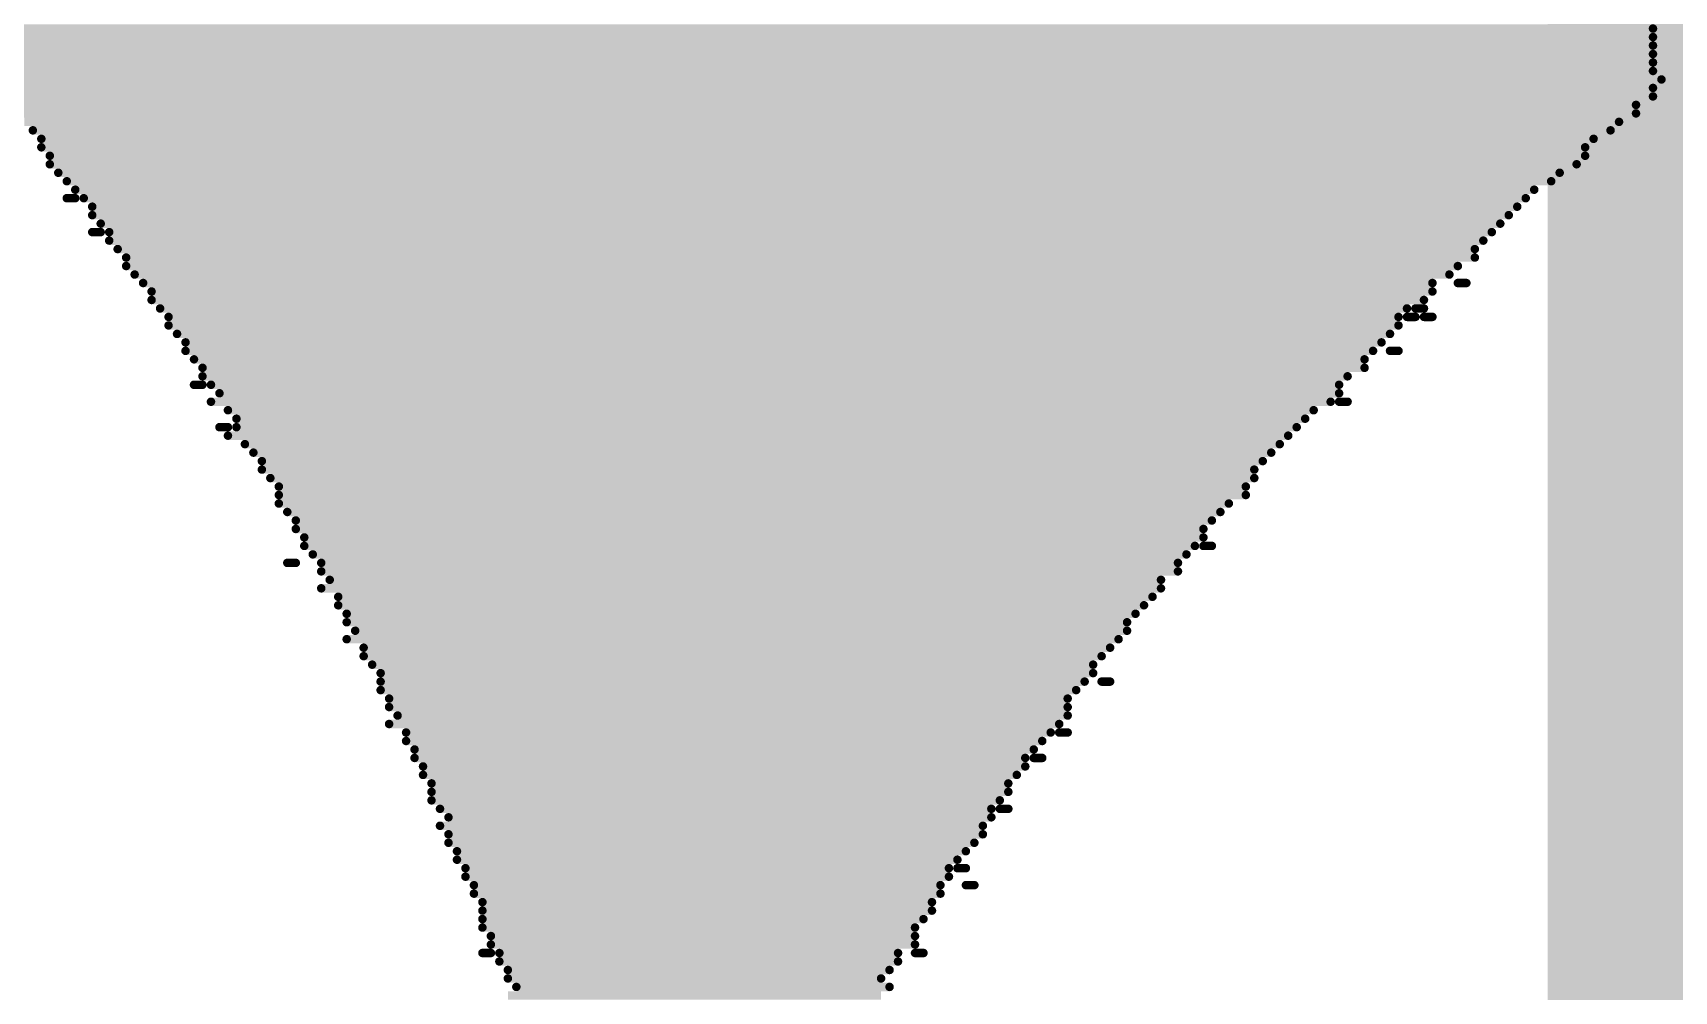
# Model space of a CAD drawing. Header units: inches. Extents: x 0 to 446, y -21 to 70.
# Drawn here: x 24.569 to 29.484, y 51.19 to 54.06 of the extents above; entities that cross this region are included whole.
import ezdxf

# ---------------------------------------------------------------- set-up
doc = ezdxf.new("R2010")
doc.units = ezdxf.units.IN
doc.layers.add('Bottom Overlay', color=54, linetype='Continuous')
doc.layers.add('Top Layer', color=1, linetype='Continuous')

msp = doc.modelspace()

# ---------------------------------------------------------------- hatches: boundary and pattern name
at = {"layer": 'Top Layer'}
for points in [[(29.1058, 54.4981), (29.1058, 53.3043), (69.5414, 53.3043), (69.5414, 54.4981)], [(29.1554, 37.9627), (34.1841, 37.9627), (34.1841, 53.9139), (29.1554, 53.9139)], [(29.1058, 9.7687), (31.7462, 9.7687), (31.7462, 53.5218), (29.1058, 53.5218)]]:
    msp.add_hatch(color=1, dxfattribs=at).paths.add_polyline_path(points)

# ---------------------------------------------------------------- linework, layer by layer
at = {"layer": 'Bottom Overlay'}
for points in [[(24.3154, 54.0727, 0.0254, 0.0254, 0), (29.4208, 54.0727, 0.0254, 0.0254, 0)], [(24.3154, 54.0473, 0.0254, 0.0254, 0), (29.4208, 54.0473, 0.0254, 0.0254, 0)], [(24.3408, 54.0219, 0.0254, 0.0254, 0), (29.4208, 54.0219, 0.0254, 0.0254, 0)], [(24.3662, 53.9965, 0.0254, 0.0254, 0), (29.4208, 53.9965, 0.0254, 0.0254, 0)], [(24.3916, 53.9711, 0.0254, 0.0254, 0), (29.4208, 53.9711, 0.0254, 0.0254, 0)], [(24.417, 53.9457, 0.0254, 0.0254, 0), (29.4208, 53.9457, 0.0254, 0.0254, 0)], [(24.4424, 53.9203, 0.0254, 0.0254, 0), (29.4462, 53.9203, 0.0254, 0.0254, 0)], [(24.4424, 53.8949, 0.0254, 0.0254, 0), (29.4208, 53.8949, 0.0254, 0.0254, 0)], [(24.4678, 53.8695, 0.0254, 0.0254, 0), (29.4208, 53.8695, 0.0254, 0.0254, 0)], [(24.4932, 53.8441, 0.0254, 0.0254, 0), (29.37, 53.8441, 0.0254, 0.0254, 0)], [(24.5186, 53.8187, 0.0254, 0.0254, 0), (29.37, 53.8187, 0.0254, 0.0254, 0)], [(24.544, 53.7933, 0.0254, 0.0254, 0), (29.3192, 53.7933, 0.0254, 0.0254, 0)], [(24.5694, 53.7679, 0.0254, 0.0254, 0), (29.2938, 53.7679, 0.0254, 0.0254, 0)], [(24.5948, 53.7425, 0.0254, 0.0254, 0), (29.243, 53.7425, 0.0254, 0.0254, 0)], [(24.5948, 53.7171, 0.0254, 0.0254, 0), (29.2176, 53.7171, 0.0254, 0.0254, 0)], [(24.6202, 53.6917, 0.0254, 0.0254, 0), (29.2176, 53.6917, 0.0254, 0.0254, 0)], [(24.6202, 53.6663, 0.0254, 0.0254, 0), (29.1922, 53.6663, 0.0254, 0.0254, 0)], [(24.6456, 53.6409, 0.0254, 0.0254, 0), (29.1414, 53.6409, 0.0254, 0.0254, 0)], [(24.671, 53.6155, 0.0254, 0.0254, 0), (29.116, 53.6155, 0.0254, 0.0254, 0)], [(24.671, 53.5647, 0.0254, 0.0254, 0), (24.6964, 53.5647, 0.0254, 0.0254, 0)], [(24.6964, 53.5901, 0.0254, 0.0254, 0), (29.0652, 53.5901, 0.0254, 0.0254, 0)], [(24.7218, 53.5647, 0.0254, 0.0254, 0), (29.0398, 53.5647, 0.0254, 0.0254, 0)], [(24.7472, 53.5393, 0.0254, 0.0254, 0), (29.0144, 53.5393, 0.0254, 0.0254, 0)], [(24.7472, 53.5139, 0.0254, 0.0254, 0), (28.989, 53.5139, 0.0254, 0.0254, 0)], [(24.7472, 53.4631, 0.0254, 0.0254, 0), (24.7726, 53.4631, 0.0254, 0.0254, 0)], [(24.7726, 53.4885, 0.0254, 0.0254, 0), (28.9636, 53.4885, 0.0254, 0.0254, 0)], [(24.798, 53.4631, 0.0254, 0.0254, 0), (28.9382, 53.4631, 0.0254, 0.0254, 0)], [(24.798, 53.4377, 0.0254, 0.0254, 0), (28.9128, 53.4377, 0.0254, 0.0254, 0)], [(24.8234, 53.4123, 0.0254, 0.0254, 0), (28.8874, 53.4123, 0.0254, 0.0254, 0)], [(24.8488, 53.3869, 0.0254, 0.0254, 0), (28.8874, 53.3869, 0.0254, 0.0254, 0)], [(24.8488, 53.3615, 0.0254, 0.0254, 0), (28.8366, 53.3615, 0.0254, 0.0254, 0)], [(24.8742, 53.3361, 0.0254, 0.0254, 0), (28.8112, 53.3361, 0.0254, 0.0254, 0)], [(24.8996, 53.3107, 0.0254, 0.0254, 0), (28.7604, 53.3107, 0.0254, 0.0254, 0)], [(24.925, 53.2853, 0.0254, 0.0254, 0), (28.7604, 53.2853, 0.0254, 0.0254, 0)], [(28.8366, 53.3107, 0.0254, 0.0254, 0), (28.862, 53.3107, 0.0254, 0.0254, 0)], [(24.925, 53.2599, 0.0254, 0.0254, 0), (28.735, 53.2599, 0.0254, 0.0254, 0)], [(24.9504, 53.2345, 0.0254, 0.0254, 0), (28.6842, 53.2345, 0.0254, 0.0254, 0)], [(28.7096, 53.2345, 0.0254, 0.0254, 0), (28.735, 53.2345, 0.0254, 0.0254, 0)], [(24.9758, 53.2091, 0.0254, 0.0254, 0), (28.6588, 53.2091, 0.0254, 0.0254, 0)], [(24.9758, 53.1837, 0.0254, 0.0254, 0), (28.6588, 53.1837, 0.0254, 0.0254, 0)], [(28.6842, 53.2091, 0.0254, 0.0254, 0), (28.7096, 53.2091, 0.0254, 0.0254, 0)], [(28.735, 53.2091, 0.0254, 0.0254, 0), (28.7604, 53.2091, 0.0254, 0.0254, 0)], [(25.0012, 53.1583, 0.0254, 0.0254, 0), (28.6334, 53.1583, 0.0254, 0.0254, 0)], [(25.0266, 53.1329, 0.0254, 0.0254, 0), (28.608, 53.1329, 0.0254, 0.0254, 0)], [(25.0266, 53.1075, 0.0254, 0.0254, 0), (28.5826, 53.1075, 0.0254, 0.0254, 0)], [(25.052, 53.0821, 0.0254, 0.0254, 0), (28.5572, 53.0821, 0.0254, 0.0254, 0)], [(28.6334, 53.1075, 0.0254, 0.0254, 0), (28.6588, 53.1075, 0.0254, 0.0254, 0)], [(25.0774, 53.0567, 0.0254, 0.0254, 0), (28.5572, 53.0567, 0.0254, 0.0254, 0)], [(25.0774, 53.0313, 0.0254, 0.0254, 0), (28.5064, 53.0313, 0.0254, 0.0254, 0)], [(25.052, 53.0059, 0.0254, 0.0254, 0), (25.0774, 53.0059, 0.0254, 0.0254, 0)], [(25.1028, 53.0059, 0.0254, 0.0254, 0), (28.481, 53.0059, 0.0254, 0.0254, 0)], [(25.1282, 52.9805, 0.0254, 0.0254, 0), (28.481, 52.9805, 0.0254, 0.0254, 0)], [(25.1028, 52.9551, 0.0254, 0.0254, 0), (28.4556, 52.9551, 0.0254, 0.0254, 0)], [(25.1536, 52.9297, 0.0254, 0.0254, 0), (28.4048, 52.9297, 0.0254, 0.0254, 0)], [(28.481, 52.9551, 0.0254, 0.0254, 0), (28.5064, 52.9551, 0.0254, 0.0254, 0)], [(25.1282, 52.8789, 0.0254, 0.0254, 0), (25.1536, 52.8789, 0.0254, 0.0254, 0)], [(25.179, 52.9043, 0.0254, 0.0254, 0), (28.3794, 52.9043, 0.0254, 0.0254, 0)], [(25.179, 52.8789, 0.0254, 0.0254, 0), (28.354, 52.8789, 0.0254, 0.0254, 0)], [(25.1536, 52.8535, 0.0254, 0.0254, 0), (28.3286, 52.8535, 0.0254, 0.0254, 0)], [(25.2044, 52.8281, 0.0254, 0.0254, 0), (28.3032, 52.8281, 0.0254, 0.0254, 0)], [(25.2298, 52.8027, 0.0254, 0.0254, 0), (28.2778, 52.8027, 0.0254, 0.0254, 0)], [(25.2552, 52.7773, 0.0254, 0.0254, 0), (28.2524, 52.7773, 0.0254, 0.0254, 0)], [(25.2552, 52.7519, 0.0254, 0.0254, 0), (28.227, 52.7519, 0.0254, 0.0254, 0)], [(25.2806, 52.7265, 0.0254, 0.0254, 0), (28.227, 52.7265, 0.0254, 0.0254, 0)], [(25.306, 52.7011, 0.0254, 0.0254, 0), (28.2016, 52.7011, 0.0254, 0.0254, 0)], [(25.306, 52.6757, 0.0254, 0.0254, 0), (28.2016, 52.6757, 0.0254, 0.0254, 0)], [(25.306, 52.6503, 0.0254, 0.0254, 0), (28.1508, 52.6503, 0.0254, 0.0254, 0)], [(25.3314, 52.6249, 0.0254, 0.0254, 0), (28.1254, 52.6249, 0.0254, 0.0254, 0)], [(25.3568, 52.5995, 0.0254, 0.0254, 0), (28.1, 52.5995, 0.0254, 0.0254, 0)], [(25.3568, 52.5741, 0.0254, 0.0254, 0), (28.0746, 52.5741, 0.0254, 0.0254, 0)], [(25.3822, 52.5487, 0.0254, 0.0254, 0), (28.0746, 52.5487, 0.0254, 0.0254, 0)], [(25.3822, 52.5233, 0.0254, 0.0254, 0), (28.0492, 52.5233, 0.0254, 0.0254, 0)], [(25.4076, 52.4979, 0.0254, 0.0254, 0), (28.0238, 52.4979, 0.0254, 0.0254, 0)], [(28.0746, 52.5233, 0.0254, 0.0254, 0), (28.1, 52.5233, 0.0254, 0.0254, 0)], [(25.3314, 52.4725, 0.0254, 0.0254, 0), (25.3568, 52.4725, 0.0254, 0.0254, 0)], [(25.433, 52.4725, 0.0254, 0.0254, 0), (27.9984, 52.4725, 0.0254, 0.0254, 0)], [(25.433, 52.4471, 0.0254, 0.0254, 0), (27.9984, 52.4471, 0.0254, 0.0254, 0)], [(25.433, 52.3963, 0.0254, 0.0254, 0), (27.9476, 52.3963, 0.0254, 0.0254, 0)], [(25.4584, 52.4217, 0.0254, 0.0254, 0), (27.9476, 52.4217, 0.0254, 0.0254, 0)], [(25.4838, 52.3709, 0.0254, 0.0254, 0), (27.9222, 52.3709, 0.0254, 0.0254, 0)], [(25.4838, 52.3455, 0.0254, 0.0254, 0), (27.8968, 52.3455, 0.0254, 0.0254, 0)], [(25.5092, 52.3201, 0.0254, 0.0254, 0), (27.8714, 52.3201, 0.0254, 0.0254, 0)], [(25.5092, 52.2947, 0.0254, 0.0254, 0), (27.846, 52.2947, 0.0254, 0.0254, 0)], [(25.5092, 52.2439, 0.0254, 0.0254, 0), (27.8206, 52.2439, 0.0254, 0.0254, 0)], [(25.5346, 52.2693, 0.0254, 0.0254, 0), (27.846, 52.2693, 0.0254, 0.0254, 0)], [(25.56, 52.2185, 0.0254, 0.0254, 0), (27.7952, 52.2185, 0.0254, 0.0254, 0)], [(25.56, 52.1931, 0.0254, 0.0254, 0), (27.7698, 52.1931, 0.0254, 0.0254, 0)], [(25.5854, 52.1677, 0.0254, 0.0254, 0), (27.7444, 52.1677, 0.0254, 0.0254, 0)], [(25.6108, 52.1423, 0.0254, 0.0254, 0), (27.7444, 52.1423, 0.0254, 0.0254, 0)], [(25.6108, 52.1169, 0.0254, 0.0254, 0), (27.719, 52.1169, 0.0254, 0.0254, 0)], [(25.6108, 52.0915, 0.0254, 0.0254, 0), (27.6936, 52.0915, 0.0254, 0.0254, 0)], [(27.7698, 52.1169, 0.0254, 0.0254, 0), (27.7952, 52.1169, 0.0254, 0.0254, 0)], [(25.6362, 52.0661, 0.0254, 0.0254, 0), (27.6682, 52.0661, 0.0254, 0.0254, 0)], [(25.6362, 52.0407, 0.0254, 0.0254, 0), (27.6682, 52.0407, 0.0254, 0.0254, 0)], [(25.6362, 51.9899, 0.0254, 0.0254, 0), (27.6428, 51.9899, 0.0254, 0.0254, 0)], [(25.6616, 52.0153, 0.0254, 0.0254, 0), (27.6682, 52.0153, 0.0254, 0.0254, 0)], [(25.687, 51.9645, 0.0254, 0.0254, 0), (27.6174, 51.9645, 0.0254, 0.0254, 0)], [(25.687, 51.9391, 0.0254, 0.0254, 0), (27.592, 51.9391, 0.0254, 0.0254, 0)], [(27.6428, 51.9645, 0.0254, 0.0254, 0), (27.6682, 51.9645, 0.0254, 0.0254, 0)], [(25.7124, 51.9137, 0.0254, 0.0254, 0), (27.5666, 51.9137, 0.0254, 0.0254, 0)], [(25.7124, 51.8883, 0.0254, 0.0254, 0), (27.5412, 51.8883, 0.0254, 0.0254, 0)], [(25.7378, 51.8629, 0.0254, 0.0254, 0), (27.5412, 51.8629, 0.0254, 0.0254, 0)], [(27.5666, 51.8883, 0.0254, 0.0254, 0), (27.592, 51.8883, 0.0254, 0.0254, 0)], [(25.7378, 51.8375, 0.0254, 0.0254, 0), (27.5158, 51.8375, 0.0254, 0.0254, 0)], [(25.7632, 51.8121, 0.0254, 0.0254, 0), (27.4904, 51.8121, 0.0254, 0.0254, 0)], [(25.7632, 51.7867, 0.0254, 0.0254, 0), (27.4904, 51.7867, 0.0254, 0.0254, 0)], [(25.7632, 51.7613, 0.0254, 0.0254, 0), (27.465, 51.7613, 0.0254, 0.0254, 0)], [(25.7886, 51.7359, 0.0254, 0.0254, 0), (27.4396, 51.7359, 0.0254, 0.0254, 0)], [(25.814, 51.7105, 0.0254, 0.0254, 0), (27.4396, 51.7105, 0.0254, 0.0254, 0)], [(27.465, 51.7359, 0.0254, 0.0254, 0), (27.4904, 51.7359, 0.0254, 0.0254, 0)], [(25.7886, 51.6851, 0.0254, 0.0254, 0), (27.4142, 51.6851, 0.0254, 0.0254, 0)], [(25.814, 51.6597, 0.0254, 0.0254, 0), (27.4142, 51.6597, 0.0254, 0.0254, 0)], [(25.814, 51.6343, 0.0254, 0.0254, 0), (27.3888, 51.6343, 0.0254, 0.0254, 0)], [(25.8394, 51.6089, 0.0254, 0.0254, 0), (27.3634, 51.6089, 0.0254, 0.0254, 0)], [(25.8394, 51.5835, 0.0254, 0.0254, 0), (27.338, 51.5835, 0.0254, 0.0254, 0)], [(25.8648, 51.5581, 0.0254, 0.0254, 0), (27.3126, 51.5581, 0.0254, 0.0254, 0)], [(27.338, 51.5581, 0.0254, 0.0254, 0), (27.3634, 51.5581, 0.0254, 0.0254, 0)], [(25.8648, 51.5327, 0.0254, 0.0254, 0), (27.3126, 51.5327, 0.0254, 0.0254, 0)], [(25.8902, 51.5073, 0.0254, 0.0254, 0), (27.2872, 51.5073, 0.0254, 0.0254, 0)], [(27.3634, 51.5073, 0.0254, 0.0254, 0), (27.3888, 51.5073, 0.0254, 0.0254, 0)], [(25.8902, 51.4819, 0.0254, 0.0254, 0), (27.2872, 51.4819, 0.0254, 0.0254, 0)], [(25.9156, 51.4565, 0.0254, 0.0254, 0), (27.2618, 51.4565, 0.0254, 0.0254, 0)], [(25.9156, 51.4311, 0.0254, 0.0254, 0), (27.2618, 51.4311, 0.0254, 0.0254, 0)], [(25.9156, 51.4057, 0.0254, 0.0254, 0), (27.2364, 51.4057, 0.0254, 0.0254, 0)], [(25.9156, 51.3803, 0.0254, 0.0254, 0), (27.211, 51.3803, 0.0254, 0.0254, 0)], [(25.941, 51.3549, 0.0254, 0.0254, 0), (27.211, 51.3549, 0.0254, 0.0254, 0)], [(25.9156, 51.3041, 0.0254, 0.0254, 0), (25.941, 51.3041, 0.0254, 0.0254, 0)], [(25.941, 51.3295, 0.0254, 0.0254, 0), (27.211, 51.3295, 0.0254, 0.0254, 0)], [(25.9664, 51.3041, 0.0254, 0.0254, 0), (27.1602, 51.3041, 0.0254, 0.0254, 0)], [(27.211, 51.3041, 0.0254, 0.0254, 0), (27.2364, 51.3041, 0.0254, 0.0254, 0)], [(25.9664, 51.2787, 0.0254, 0.0254, 0), (27.1602, 51.2787, 0.0254, 0.0254, 0)], [(25.9918, 51.2533, 0.0254, 0.0254, 0), (27.1348, 51.2533, 0.0254, 0.0254, 0)], [(25.9918, 51.2279, 0.0254, 0.0254, 0), (27.1094, 51.2279, 0.0254, 0.0254, 0)], [(26.0172, 51.2025, 0.0254, 0.0254, 0), (27.1348, 51.2025, 0.0254, 0.0254, 0)], [(25.9918, 51.1771, 0.0254, 0.0254, 0), (27.1094, 51.1771, 0.0254, 0.0254, 0)]]:
    msp.add_lwpolyline(points, format="xyseb", dxfattribs=at)
for points in [[(29.4145, 54.0727, 0.0127, 0.0127, 1), (29.4272, 54.0727, 0.0127, 0.0127, 1)], [(29.4145, 54.0473, 0.0127, 0.0127, 1), (29.4272, 54.0473, 0.0127, 0.0127, 1)], [(29.4145, 54.0219, 0.0127, 0.0127, 1), (29.4272, 54.0219, 0.0127, 0.0127, 1)], [(29.4145, 53.9965, 0.0127, 0.0127, 1), (29.4272, 53.9965, 0.0127, 0.0127, 1)], [(29.4145, 53.9711, 0.0127, 0.0127, 1), (29.4272, 53.9711, 0.0127, 0.0127, 1)], [(29.4145, 53.9457, 0.0127, 0.0127, 1), (29.4272, 53.9457, 0.0127, 0.0127, 1)], [(29.4399, 53.9203, 0.0127, 0.0127, 1), (29.4526, 53.9203, 0.0127, 0.0127, 1)], [(29.4145, 53.8949, 0.0127, 0.0127, 1), (29.4272, 53.8949, 0.0127, 0.0127, 1)], [(29.4145, 53.8695, 0.0127, 0.0127, 1), (29.4272, 53.8695, 0.0127, 0.0127, 1)], [(29.3637, 53.8441, 0.0127, 0.0127, 1), (29.3764, 53.8441, 0.0127, 0.0127, 1)], [(29.3637, 53.8187, 0.0127, 0.0127, 1), (29.3764, 53.8187, 0.0127, 0.0127, 1)], [(24.5631, 53.7679, 0.0127, 0.0127, 1), (24.5758, 53.7679, 0.0127, 0.0127, 1)], [(29.2875, 53.7679, 0.0127, 0.0127, 1), (29.3002, 53.7679, 0.0127, 0.0127, 1)], [(29.3129, 53.7933, 0.0127, 0.0127, 1), (29.3256, 53.7933, 0.0127, 0.0127, 1)], [(24.5885, 53.7425, 0.0127, 0.0127, 1), (24.6012, 53.7425, 0.0127, 0.0127, 1)], [(24.5885, 53.7171, 0.0127, 0.0127, 1), (24.6012, 53.7171, 0.0127, 0.0127, 1)], [(29.2113, 53.7171, 0.0127, 0.0127, 1), (29.224, 53.7171, 0.0127, 0.0127, 1)], [(29.2367, 53.7425, 0.0127, 0.0127, 1), (29.2494, 53.7425, 0.0127, 0.0127, 1)], [(24.6139, 53.6917, 0.0127, 0.0127, 1), (24.6266, 53.6917, 0.0127, 0.0127, 1)], [(24.6139, 53.6663, 0.0127, 0.0127, 1), (24.6266, 53.6663, 0.0127, 0.0127, 1)], [(29.1859, 53.6663, 0.0127, 0.0127, 1), (29.1986, 53.6663, 0.0127, 0.0127, 1)], [(29.2113, 53.6917, 0.0127, 0.0127, 1), (29.224, 53.6917, 0.0127, 0.0127, 1)], [(24.6393, 53.6409, 0.0127, 0.0127, 1), (24.652, 53.6409, 0.0127, 0.0127, 1)], [(24.6647, 53.6155, 0.0127, 0.0127, 1), (24.6774, 53.6155, 0.0127, 0.0127, 1)], [(29.1097, 53.6155, 0.0127, 0.0127, 1), (29.1224, 53.6155, 0.0127, 0.0127, 1)], [(29.1351, 53.6409, 0.0127, 0.0127, 1), (29.1478, 53.6409, 0.0127, 0.0127, 1)], [(24.6647, 53.5647, 0.0127, 0.0127, 1), (24.6774, 53.5647, 0.0127, 0.0127, 1)], [(24.6901, 53.5901, 0.0127, 0.0127, 1), (24.7028, 53.5901, 0.0127, 0.0127, 1)], [(24.6901, 53.5647, 0.0127, 0.0127, 1), (24.7028, 53.5647, 0.0127, 0.0127, 1)], [(24.7155, 53.5647, 0.0127, 0.0127, 1), (24.7282, 53.5647, 0.0127, 0.0127, 1)], [(29.0335, 53.5647, 0.0127, 0.0127, 1), (29.0462, 53.5647, 0.0127, 0.0127, 1)], [(29.0589, 53.5901, 0.0127, 0.0127, 1), (29.0716, 53.5901, 0.0127, 0.0127, 1)], [(24.7409, 53.5393, 0.0127, 0.0127, 1), (24.7536, 53.5393, 0.0127, 0.0127, 1)], [(24.7409, 53.5139, 0.0127, 0.0127, 1), (24.7536, 53.5139, 0.0127, 0.0127, 1)], [(28.9827, 53.5139, 0.0127, 0.0127, 1), (28.9954, 53.5139, 0.0127, 0.0127, 1)], [(29.0081, 53.5393, 0.0127, 0.0127, 1), (29.0208, 53.5393, 0.0127, 0.0127, 1)], [(24.7409, 53.4631, 0.0127, 0.0127, 1), (24.7536, 53.4631, 0.0127, 0.0127, 1)], [(24.7663, 53.4885, 0.0127, 0.0127, 1), (24.779, 53.4885, 0.0127, 0.0127, 1)], [(24.7663, 53.4631, 0.0127, 0.0127, 1), (24.779, 53.4631, 0.0127, 0.0127, 1)], [(24.7917, 53.4631, 0.0127, 0.0127, 1), (24.8044, 53.4631, 0.0127, 0.0127, 1)], [(28.9319, 53.4631, 0.0127, 0.0127, 1), (28.9446, 53.4631, 0.0127, 0.0127, 1)], [(28.9573, 53.4885, 0.0127, 0.0127, 1), (28.97, 53.4885, 0.0127, 0.0127, 1)], [(24.7917, 53.4377, 0.0127, 0.0127, 1), (24.8044, 53.4377, 0.0127, 0.0127, 1)], [(24.8171, 53.4123, 0.0127, 0.0127, 1), (24.8298, 53.4123, 0.0127, 0.0127, 1)], [(28.8811, 53.4123, 0.0127, 0.0127, 1), (28.8938, 53.4123, 0.0127, 0.0127, 1)], [(28.9065, 53.4377, 0.0127, 0.0127, 1), (28.9192, 53.4377, 0.0127, 0.0127, 1)], [(24.8425, 53.3869, 0.0127, 0.0127, 1), (24.8552, 53.3869, 0.0127, 0.0127, 1)], [(28.8811, 53.3869, 0.0127, 0.0127, 1), (28.8938, 53.3869, 0.0127, 0.0127, 1)], [(24.8425, 53.3615, 0.0127, 0.0127, 1), (24.8552, 53.3615, 0.0127, 0.0127, 1)], [(24.8679, 53.3361, 0.0127, 0.0127, 1), (24.8806, 53.3361, 0.0127, 0.0127, 1)], [(28.8049, 53.3361, 0.0127, 0.0127, 1), (28.8176, 53.3361, 0.0127, 0.0127, 1)], [(28.8303, 53.3615, 0.0127, 0.0127, 1), (28.843, 53.3615, 0.0127, 0.0127, 1)], [(24.8933, 53.3107, 0.0127, 0.0127, 1), (24.906, 53.3107, 0.0127, 0.0127, 1)], [(24.9187, 53.2853, 0.0127, 0.0127, 1), (24.9314, 53.2853, 0.0127, 0.0127, 1)], [(28.7541, 53.3107, 0.0127, 0.0127, 1), (28.7668, 53.3107, 0.0127, 0.0127, 1)], [(28.7541, 53.2853, 0.0127, 0.0127, 1), (28.7668, 53.2853, 0.0127, 0.0127, 1)], [(28.8303, 53.3107, 0.0127, 0.0127, 1), (28.843, 53.3107, 0.0127, 0.0127, 1)], [(28.8557, 53.3107, 0.0127, 0.0127, 1), (28.8684, 53.3107, 0.0127, 0.0127, 1)], [(24.9187, 53.2599, 0.0127, 0.0127, 1), (24.9314, 53.2599, 0.0127, 0.0127, 1)], [(24.9441, 53.2345, 0.0127, 0.0127, 1), (24.9568, 53.2345, 0.0127, 0.0127, 1)], [(28.6779, 53.2345, 0.0127, 0.0127, 1), (28.6906, 53.2345, 0.0127, 0.0127, 1)], [(28.7033, 53.2345, 0.0127, 0.0127, 1), (28.716, 53.2345, 0.0127, 0.0127, 1)], [(28.7287, 53.2599, 0.0127, 0.0127, 1), (28.7414, 53.2599, 0.0127, 0.0127, 1)], [(28.7287, 53.2345, 0.0127, 0.0127, 1), (28.7414, 53.2345, 0.0127, 0.0127, 1)], [(24.9695, 53.2091, 0.0127, 0.0127, 1), (24.9822, 53.2091, 0.0127, 0.0127, 1)], [(24.9695, 53.1837, 0.0127, 0.0127, 1), (24.9822, 53.1837, 0.0127, 0.0127, 1)], [(28.6525, 53.2091, 0.0127, 0.0127, 1), (28.6652, 53.2091, 0.0127, 0.0127, 1)], [(28.6525, 53.1837, 0.0127, 0.0127, 1), (28.6652, 53.1837, 0.0127, 0.0127, 1)], [(28.6779, 53.2091, 0.0127, 0.0127, 1), (28.6906, 53.2091, 0.0127, 0.0127, 1)], [(28.7033, 53.2091, 0.0127, 0.0127, 1), (28.716, 53.2091, 0.0127, 0.0127, 1)], [(28.7287, 53.2091, 0.0127, 0.0127, 1), (28.7414, 53.2091, 0.0127, 0.0127, 1)], [(28.7541, 53.2091, 0.0127, 0.0127, 1), (28.7668, 53.2091, 0.0127, 0.0127, 1)], [(24.9949, 53.1583, 0.0127, 0.0127, 1), (25.0076, 53.1583, 0.0127, 0.0127, 1)], [(25.0203, 53.1329, 0.0127, 0.0127, 1), (25.033, 53.1329, 0.0127, 0.0127, 1)], [(28.6017, 53.1329, 0.0127, 0.0127, 1), (28.6144, 53.1329, 0.0127, 0.0127, 1)], [(28.6271, 53.1583, 0.0127, 0.0127, 1), (28.6398, 53.1583, 0.0127, 0.0127, 1)], [(25.0203, 53.1075, 0.0127, 0.0127, 1), (25.033, 53.1075, 0.0127, 0.0127, 1)], [(25.0457, 53.0821, 0.0127, 0.0127, 1), (25.0584, 53.0821, 0.0127, 0.0127, 1)], [(28.5509, 53.0821, 0.0127, 0.0127, 1), (28.5636, 53.0821, 0.0127, 0.0127, 1)], [(28.5763, 53.1075, 0.0127, 0.0127, 1), (28.589, 53.1075, 0.0127, 0.0127, 1)], [(28.6271, 53.1075, 0.0127, 0.0127, 1), (28.6398, 53.1075, 0.0127, 0.0127, 1)], [(28.6525, 53.1075, 0.0127, 0.0127, 1), (28.6652, 53.1075, 0.0127, 0.0127, 1)], [(25.0711, 53.0567, 0.0127, 0.0127, 1), (25.0838, 53.0567, 0.0127, 0.0127, 1)], [(25.0711, 53.0313, 0.0127, 0.0127, 1), (25.0838, 53.0313, 0.0127, 0.0127, 1)], [(28.5001, 53.0313, 0.0127, 0.0127, 1), (28.5128, 53.0313, 0.0127, 0.0127, 1)], [(28.5509, 53.0567, 0.0127, 0.0127, 1), (28.5636, 53.0567, 0.0127, 0.0127, 1)], [(25.0457, 53.0059, 0.0127, 0.0127, 1), (25.0584, 53.0059, 0.0127, 0.0127, 1)], [(25.0711, 53.0059, 0.0127, 0.0127, 1), (25.0838, 53.0059, 0.0127, 0.0127, 1)], [(25.0965, 53.0059, 0.0127, 0.0127, 1), (25.1092, 53.0059, 0.0127, 0.0127, 1)], [(25.1219, 52.9805, 0.0127, 0.0127, 1), (25.1346, 52.9805, 0.0127, 0.0127, 1)], [(28.4747, 53.0059, 0.0127, 0.0127, 1), (28.4874, 53.0059, 0.0127, 0.0127, 1)], [(28.4747, 52.9805, 0.0127, 0.0127, 1), (28.4874, 52.9805, 0.0127, 0.0127, 1)], [(25.0965, 52.9551, 0.0127, 0.0127, 1), (25.1092, 52.9551, 0.0127, 0.0127, 1)], [(25.1473, 52.9297, 0.0127, 0.0127, 1), (25.16, 52.9297, 0.0127, 0.0127, 1)], [(28.3985, 52.9297, 0.0127, 0.0127, 1), (28.4112, 52.9297, 0.0127, 0.0127, 1)], [(28.4493, 52.9551, 0.0127, 0.0127, 1), (28.462, 52.9551, 0.0127, 0.0127, 1)], [(28.4747, 52.9551, 0.0127, 0.0127, 1), (28.4874, 52.9551, 0.0127, 0.0127, 1)], [(28.5001, 52.9551, 0.0127, 0.0127, 1), (28.5128, 52.9551, 0.0127, 0.0127, 1)], [(25.1219, 52.8789, 0.0127, 0.0127, 1), (25.1346, 52.8789, 0.0127, 0.0127, 1)], [(25.1473, 52.8789, 0.0127, 0.0127, 1), (25.16, 52.8789, 0.0127, 0.0127, 1)], [(25.1727, 52.9043, 0.0127, 0.0127, 1), (25.1854, 52.9043, 0.0127, 0.0127, 1)], [(25.1727, 52.8789, 0.0127, 0.0127, 1), (25.1854, 52.8789, 0.0127, 0.0127, 1)], [(28.3477, 52.8789, 0.0127, 0.0127, 1), (28.3604, 52.8789, 0.0127, 0.0127, 1)], [(28.3731, 52.9043, 0.0127, 0.0127, 1), (28.3858, 52.9043, 0.0127, 0.0127, 1)], [(25.1473, 52.8535, 0.0127, 0.0127, 1), (25.16, 52.8535, 0.0127, 0.0127, 1)], [(25.1981, 52.8281, 0.0127, 0.0127, 1), (25.2108, 52.8281, 0.0127, 0.0127, 1)], [(28.2969, 52.8281, 0.0127, 0.0127, 1), (28.3096, 52.8281, 0.0127, 0.0127, 1)], [(28.3223, 52.8535, 0.0127, 0.0127, 1), (28.335, 52.8535, 0.0127, 0.0127, 1)], [(25.2235, 52.8027, 0.0127, 0.0127, 1), (25.2362, 52.8027, 0.0127, 0.0127, 1)], [(25.2489, 52.7773, 0.0127, 0.0127, 1), (25.2616, 52.7773, 0.0127, 0.0127, 1)], [(28.2461, 52.7773, 0.0127, 0.0127, 1), (28.2588, 52.7773, 0.0127, 0.0127, 1)], [(28.2715, 52.8027, 0.0127, 0.0127, 1), (28.2842, 52.8027, 0.0127, 0.0127, 1)], [(25.2489, 52.7519, 0.0127, 0.0127, 1), (25.2616, 52.7519, 0.0127, 0.0127, 1)], [(25.2743, 52.7265, 0.0127, 0.0127, 1), (25.287, 52.7265, 0.0127, 0.0127, 1)], [(28.2207, 52.7519, 0.0127, 0.0127, 1), (28.2334, 52.7519, 0.0127, 0.0127, 1)], [(28.2207, 52.7265, 0.0127, 0.0127, 1), (28.2334, 52.7265, 0.0127, 0.0127, 1)], [(25.2997, 52.7011, 0.0127, 0.0127, 1), (25.3124, 52.7011, 0.0127, 0.0127, 1)], [(25.2997, 52.6757, 0.0127, 0.0127, 1), (25.3124, 52.6757, 0.0127, 0.0127, 1)], [(28.1953, 52.7011, 0.0127, 0.0127, 1), (28.208, 52.7011, 0.0127, 0.0127, 1)], [(28.1953, 52.6757, 0.0127, 0.0127, 1), (28.208, 52.6757, 0.0127, 0.0127, 1)], [(25.2997, 52.6503, 0.0127, 0.0127, 1), (25.3124, 52.6503, 0.0127, 0.0127, 1)], [(28.1445, 52.6503, 0.0127, 0.0127, 1), (28.1572, 52.6503, 0.0127, 0.0127, 1)], [(25.3251, 52.6249, 0.0127, 0.0127, 1), (25.3378, 52.6249, 0.0127, 0.0127, 1)], [(25.3505, 52.5995, 0.0127, 0.0127, 1), (25.3632, 52.5995, 0.0127, 0.0127, 1)], [(28.0937, 52.5995, 0.0127, 0.0127, 1), (28.1064, 52.5995, 0.0127, 0.0127, 1)], [(28.1191, 52.6249, 0.0127, 0.0127, 1), (28.1318, 52.6249, 0.0127, 0.0127, 1)], [(25.3505, 52.5741, 0.0127, 0.0127, 1), (25.3632, 52.5741, 0.0127, 0.0127, 1)], [(25.3759, 52.5487, 0.0127, 0.0127, 1), (25.3886, 52.5487, 0.0127, 0.0127, 1)], [(28.0683, 52.5741, 0.0127, 0.0127, 1), (28.081, 52.5741, 0.0127, 0.0127, 1)], [(28.0683, 52.5487, 0.0127, 0.0127, 1), (28.081, 52.5487, 0.0127, 0.0127, 1)], [(25.3759, 52.5233, 0.0127, 0.0127, 1), (25.3886, 52.5233, 0.0127, 0.0127, 1)], [(25.4013, 52.4979, 0.0127, 0.0127, 1), (25.414, 52.4979, 0.0127, 0.0127, 1)], [(28.0175, 52.4979, 0.0127, 0.0127, 1), (28.0302, 52.4979, 0.0127, 0.0127, 1)], [(28.0429, 52.5233, 0.0127, 0.0127, 1), (28.0556, 52.5233, 0.0127, 0.0127, 1)], [(28.0683, 52.5233, 0.0127, 0.0127, 1), (28.081, 52.5233, 0.0127, 0.0127, 1)], [(28.0937, 52.5233, 0.0127, 0.0127, 1), (28.1064, 52.5233, 0.0127, 0.0127, 1)], [(25.3251, 52.4725, 0.0127, 0.0127, 1), (25.3378, 52.4725, 0.0127, 0.0127, 1)], [(25.3505, 52.4725, 0.0127, 0.0127, 1), (25.3632, 52.4725, 0.0127, 0.0127, 1)], [(25.4267, 52.4725, 0.0127, 0.0127, 1), (25.4394, 52.4725, 0.0127, 0.0127, 1)], [(25.4267, 52.4471, 0.0127, 0.0127, 1), (25.4394, 52.4471, 0.0127, 0.0127, 1)], [(27.9921, 52.4725, 0.0127, 0.0127, 1), (28.0048, 52.4725, 0.0127, 0.0127, 1)], [(27.9921, 52.4471, 0.0127, 0.0127, 1), (28.0048, 52.4471, 0.0127, 0.0127, 1)], [(25.4267, 52.3963, 0.0127, 0.0127, 1), (25.4394, 52.3963, 0.0127, 0.0127, 1)], [(25.4521, 52.4217, 0.0127, 0.0127, 1), (25.4648, 52.4217, 0.0127, 0.0127, 1)], [(27.9413, 52.4217, 0.0127, 0.0127, 1), (27.954, 52.4217, 0.0127, 0.0127, 1)], [(27.9413, 52.3963, 0.0127, 0.0127, 1), (27.954, 52.3963, 0.0127, 0.0127, 1)], [(25.4775, 52.3709, 0.0127, 0.0127, 1), (25.4902, 52.3709, 0.0127, 0.0127, 1)], [(25.4775, 52.3455, 0.0127, 0.0127, 1), (25.4902, 52.3455, 0.0127, 0.0127, 1)], [(27.8905, 52.3455, 0.0127, 0.0127, 1), (27.9032, 52.3455, 0.0127, 0.0127, 1)], [(27.9159, 52.3709, 0.0127, 0.0127, 1), (27.9286, 52.3709, 0.0127, 0.0127, 1)], [(25.5029, 52.3201, 0.0127, 0.0127, 1), (25.5156, 52.3201, 0.0127, 0.0127, 1)], [(25.5029, 52.2947, 0.0127, 0.0127, 1), (25.5156, 52.2947, 0.0127, 0.0127, 1)], [(27.8397, 52.2947, 0.0127, 0.0127, 1), (27.8524, 52.2947, 0.0127, 0.0127, 1)], [(27.8651, 52.3201, 0.0127, 0.0127, 1), (27.8778, 52.3201, 0.0127, 0.0127, 1)], [(25.5029, 52.2439, 0.0127, 0.0127, 1), (25.5156, 52.2439, 0.0127, 0.0127, 1)], [(25.5283, 52.2693, 0.0127, 0.0127, 1), (25.541, 52.2693, 0.0127, 0.0127, 1)], [(27.8143, 52.2439, 0.0127, 0.0127, 1), (27.827, 52.2439, 0.0127, 0.0127, 1)], [(27.8397, 52.2693, 0.0127, 0.0127, 1), (27.8524, 52.2693, 0.0127, 0.0127, 1)], [(25.5537, 52.2185, 0.0127, 0.0127, 1), (25.5664, 52.2185, 0.0127, 0.0127, 1)], [(25.5537, 52.1931, 0.0127, 0.0127, 1), (25.5664, 52.1931, 0.0127, 0.0127, 1)], [(27.7635, 52.1931, 0.0127, 0.0127, 1), (27.7762, 52.1931, 0.0127, 0.0127, 1)], [(27.7889, 52.2185, 0.0127, 0.0127, 1), (27.8016, 52.2185, 0.0127, 0.0127, 1)], [(25.5791, 52.1677, 0.0127, 0.0127, 1), (25.5918, 52.1677, 0.0127, 0.0127, 1)], [(25.6045, 52.1423, 0.0127, 0.0127, 1), (25.6172, 52.1423, 0.0127, 0.0127, 1)], [(27.7381, 52.1677, 0.0127, 0.0127, 1), (27.7508, 52.1677, 0.0127, 0.0127, 1)], [(27.7381, 52.1423, 0.0127, 0.0127, 1), (27.7508, 52.1423, 0.0127, 0.0127, 1)], [(25.6045, 52.1169, 0.0127, 0.0127, 1), (25.6172, 52.1169, 0.0127, 0.0127, 1)], [(25.6045, 52.0915, 0.0127, 0.0127, 1), (25.6172, 52.0915, 0.0127, 0.0127, 1)], [(27.6873, 52.0915, 0.0127, 0.0127, 1), (27.7, 52.0915, 0.0127, 0.0127, 1)], [(27.7127, 52.1169, 0.0127, 0.0127, 1), (27.7254, 52.1169, 0.0127, 0.0127, 1)], [(27.7635, 52.1169, 0.0127, 0.0127, 1), (27.7762, 52.1169, 0.0127, 0.0127, 1)], [(27.7889, 52.1169, 0.0127, 0.0127, 1), (27.8016, 52.1169, 0.0127, 0.0127, 1)], [(25.6299, 52.0661, 0.0127, 0.0127, 1), (25.6426, 52.0661, 0.0127, 0.0127, 1)], [(25.6299, 52.0407, 0.0127, 0.0127, 1), (25.6426, 52.0407, 0.0127, 0.0127, 1)], [(27.6619, 52.0661, 0.0127, 0.0127, 1), (27.6746, 52.0661, 0.0127, 0.0127, 1)], [(27.6619, 52.0407, 0.0127, 0.0127, 1), (27.6746, 52.0407, 0.0127, 0.0127, 1)], [(25.6299, 51.9899, 0.0127, 0.0127, 1), (25.6426, 51.9899, 0.0127, 0.0127, 1)], [(25.6553, 52.0153, 0.0127, 0.0127, 1), (25.668, 52.0153, 0.0127, 0.0127, 1)], [(27.6365, 51.9899, 0.0127, 0.0127, 1), (27.6492, 51.9899, 0.0127, 0.0127, 1)], [(27.6619, 52.0153, 0.0127, 0.0127, 1), (27.6746, 52.0153, 0.0127, 0.0127, 1)], [(25.6807, 51.9645, 0.0127, 0.0127, 1), (25.6934, 51.9645, 0.0127, 0.0127, 1)], [(25.6807, 51.9391, 0.0127, 0.0127, 1), (25.6934, 51.9391, 0.0127, 0.0127, 1)], [(27.5857, 51.9391, 0.0127, 0.0127, 1), (27.5984, 51.9391, 0.0127, 0.0127, 1)], [(27.6111, 51.9645, 0.0127, 0.0127, 1), (27.6238, 51.9645, 0.0127, 0.0127, 1)], [(27.6365, 51.9645, 0.0127, 0.0127, 1), (27.6492, 51.9645, 0.0127, 0.0127, 1)], [(27.6619, 51.9645, 0.0127, 0.0127, 1), (27.6746, 51.9645, 0.0127, 0.0127, 1)], [(25.7061, 51.9137, 0.0127, 0.0127, 1), (25.7188, 51.9137, 0.0127, 0.0127, 1)], [(27.5603, 51.9137, 0.0127, 0.0127, 1), (27.573, 51.9137, 0.0127, 0.0127, 1)], [(25.7061, 51.8883, 0.0127, 0.0127, 1), (25.7188, 51.8883, 0.0127, 0.0127, 1)], [(25.7315, 51.8629, 0.0127, 0.0127, 1), (25.7442, 51.8629, 0.0127, 0.0127, 1)], [(27.5349, 51.8883, 0.0127, 0.0127, 1), (27.5476, 51.8883, 0.0127, 0.0127, 1)], [(27.5349, 51.8629, 0.0127, 0.0127, 1), (27.5476, 51.8629, 0.0127, 0.0127, 1)], [(27.5603, 51.8883, 0.0127, 0.0127, 1), (27.573, 51.8883, 0.0127, 0.0127, 1)], [(27.5857, 51.8883, 0.0127, 0.0127, 1), (27.5984, 51.8883, 0.0127, 0.0127, 1)], [(25.7315, 51.8375, 0.0127, 0.0127, 1), (25.7442, 51.8375, 0.0127, 0.0127, 1)], [(25.7569, 51.8121, 0.0127, 0.0127, 1), (25.7696, 51.8121, 0.0127, 0.0127, 1)], [(27.4841, 51.8121, 0.0127, 0.0127, 1), (27.4968, 51.8121, 0.0127, 0.0127, 1)], [(27.5095, 51.8375, 0.0127, 0.0127, 1), (27.5222, 51.8375, 0.0127, 0.0127, 1)], [(25.7569, 51.7867, 0.0127, 0.0127, 1), (25.7696, 51.7867, 0.0127, 0.0127, 1)], [(25.7569, 51.7613, 0.0127, 0.0127, 1), (25.7696, 51.7613, 0.0127, 0.0127, 1)], [(27.4587, 51.7613, 0.0127, 0.0127, 1), (27.4714, 51.7613, 0.0127, 0.0127, 1)], [(27.4841, 51.7867, 0.0127, 0.0127, 1), (27.4968, 51.7867, 0.0127, 0.0127, 1)], [(25.7823, 51.7359, 0.0127, 0.0127, 1), (25.795, 51.7359, 0.0127, 0.0127, 1)], [(25.8077, 51.7105, 0.0127, 0.0127, 1), (25.8204, 51.7105, 0.0127, 0.0127, 1)], [(27.4333, 51.7359, 0.0127, 0.0127, 1), (27.446, 51.7359, 0.0127, 0.0127, 1)], [(27.4333, 51.7105, 0.0127, 0.0127, 1), (27.446, 51.7105, 0.0127, 0.0127, 1)], [(27.4587, 51.7359, 0.0127, 0.0127, 1), (27.4714, 51.7359, 0.0127, 0.0127, 1)], [(27.4841, 51.7359, 0.0127, 0.0127, 1), (27.4968, 51.7359, 0.0127, 0.0127, 1)], [(25.7823, 51.6851, 0.0127, 0.0127, 1), (25.795, 51.6851, 0.0127, 0.0127, 1)], [(25.8077, 51.6597, 0.0127, 0.0127, 1), (25.8204, 51.6597, 0.0127, 0.0127, 1)], [(27.4079, 51.6851, 0.0127, 0.0127, 1), (27.4206, 51.6851, 0.0127, 0.0127, 1)], [(27.4079, 51.6597, 0.0127, 0.0127, 1), (27.4206, 51.6597, 0.0127, 0.0127, 1)], [(25.8077, 51.6343, 0.0127, 0.0127, 1), (25.8204, 51.6343, 0.0127, 0.0127, 1)], [(25.8331, 51.6089, 0.0127, 0.0127, 1), (25.8458, 51.6089, 0.0127, 0.0127, 1)], [(27.3571, 51.6089, 0.0127, 0.0127, 1), (27.3698, 51.6089, 0.0127, 0.0127, 1)], [(27.3825, 51.6343, 0.0127, 0.0127, 1), (27.3952, 51.6343, 0.0127, 0.0127, 1)], [(25.8331, 51.5835, 0.0127, 0.0127, 1), (25.8458, 51.5835, 0.0127, 0.0127, 1)], [(25.8585, 51.5581, 0.0127, 0.0127, 1), (25.8712, 51.5581, 0.0127, 0.0127, 1)], [(27.3063, 51.5581, 0.0127, 0.0127, 1), (27.319, 51.5581, 0.0127, 0.0127, 1)], [(27.3317, 51.5835, 0.0127, 0.0127, 1), (27.3444, 51.5835, 0.0127, 0.0127, 1)], [(27.3317, 51.5581, 0.0127, 0.0127, 1), (27.3444, 51.5581, 0.0127, 0.0127, 1)], [(27.3571, 51.5581, 0.0127, 0.0127, 1), (27.3698, 51.5581, 0.0127, 0.0127, 1)], [(25.8585, 51.5327, 0.0127, 0.0127, 1), (25.8712, 51.5327, 0.0127, 0.0127, 1)], [(25.8839, 51.5073, 0.0127, 0.0127, 1), (25.8966, 51.5073, 0.0127, 0.0127, 1)], [(27.2809, 51.5073, 0.0127, 0.0127, 1), (27.2936, 51.5073, 0.0127, 0.0127, 1)], [(27.3063, 51.5327, 0.0127, 0.0127, 1), (27.319, 51.5327, 0.0127, 0.0127, 1)], [(27.3571, 51.5073, 0.0127, 0.0127, 1), (27.3698, 51.5073, 0.0127, 0.0127, 1)], [(27.3825, 51.5073, 0.0127, 0.0127, 1), (27.3952, 51.5073, 0.0127, 0.0127, 1)], [(25.8839, 51.4819, 0.0127, 0.0127, 1), (25.8966, 51.4819, 0.0127, 0.0127, 1)], [(25.9093, 51.4565, 0.0127, 0.0127, 1), (25.922, 51.4565, 0.0127, 0.0127, 1)], [(27.2555, 51.4565, 0.0127, 0.0127, 1), (27.2682, 51.4565, 0.0127, 0.0127, 1)], [(27.2809, 51.4819, 0.0127, 0.0127, 1), (27.2936, 51.4819, 0.0127, 0.0127, 1)], [(25.9093, 51.4311, 0.0127, 0.0127, 1), (25.922, 51.4311, 0.0127, 0.0127, 1)], [(25.9093, 51.4057, 0.0127, 0.0127, 1), (25.922, 51.4057, 0.0127, 0.0127, 1)], [(27.2301, 51.4057, 0.0127, 0.0127, 1), (27.2428, 51.4057, 0.0127, 0.0127, 1)], [(27.2555, 51.4311, 0.0127, 0.0127, 1), (27.2682, 51.4311, 0.0127, 0.0127, 1)], [(25.9093, 51.3803, 0.0127, 0.0127, 1), (25.922, 51.3803, 0.0127, 0.0127, 1)], [(25.9347, 51.3549, 0.0127, 0.0127, 1), (25.9474, 51.3549, 0.0127, 0.0127, 1)], [(27.2047, 51.3803, 0.0127, 0.0127, 1), (27.2174, 51.3803, 0.0127, 0.0127, 1)], [(27.2047, 51.3549, 0.0127, 0.0127, 1), (27.2174, 51.3549, 0.0127, 0.0127, 1)], [(25.9093, 51.3041, 0.0127, 0.0127, 1), (25.922, 51.3041, 0.0127, 0.0127, 1)], [(25.9347, 51.3295, 0.0127, 0.0127, 1), (25.9474, 51.3295, 0.0127, 0.0127, 1)], [(25.9347, 51.3041, 0.0127, 0.0127, 1), (25.9474, 51.3041, 0.0127, 0.0127, 1)], [(25.9601, 51.3041, 0.0127, 0.0127, 1), (25.9728, 51.3041, 0.0127, 0.0127, 1)], [(27.1539, 51.3041, 0.0127, 0.0127, 1), (27.1666, 51.3041, 0.0127, 0.0127, 1)], [(27.2047, 51.3295, 0.0127, 0.0127, 1), (27.2174, 51.3295, 0.0127, 0.0127, 1)], [(27.2047, 51.3041, 0.0127, 0.0127, 1), (27.2174, 51.3041, 0.0127, 0.0127, 1)], [(27.2301, 51.3041, 0.0127, 0.0127, 1), (27.2428, 51.3041, 0.0127, 0.0127, 1)], [(25.9601, 51.2787, 0.0127, 0.0127, 1), (25.9728, 51.2787, 0.0127, 0.0127, 1)], [(25.9855, 51.2533, 0.0127, 0.0127, 1), (25.9982, 51.2533, 0.0127, 0.0127, 1)], [(27.1285, 51.2533, 0.0127, 0.0127, 1), (27.1412, 51.2533, 0.0127, 0.0127, 1)], [(27.1539, 51.2787, 0.0127, 0.0127, 1), (27.1666, 51.2787, 0.0127, 0.0127, 1)], [(25.9855, 51.2279, 0.0127, 0.0127, 1), (25.9982, 51.2279, 0.0127, 0.0127, 1)], [(26.0109, 51.2025, 0.0127, 0.0127, 1), (26.0236, 51.2025, 0.0127, 0.0127, 1)], [(27.1031, 51.2279, 0.0127, 0.0127, 1), (27.1158, 51.2279, 0.0127, 0.0127, 1)], [(27.1285, 51.2025, 0.0127, 0.0127, 1), (27.1412, 51.2025, 0.0127, 0.0127, 1)]]:
    msp.add_lwpolyline(points, format="xyseb", close=True, dxfattribs=at)

doc.saveas('drawing.dxf')
